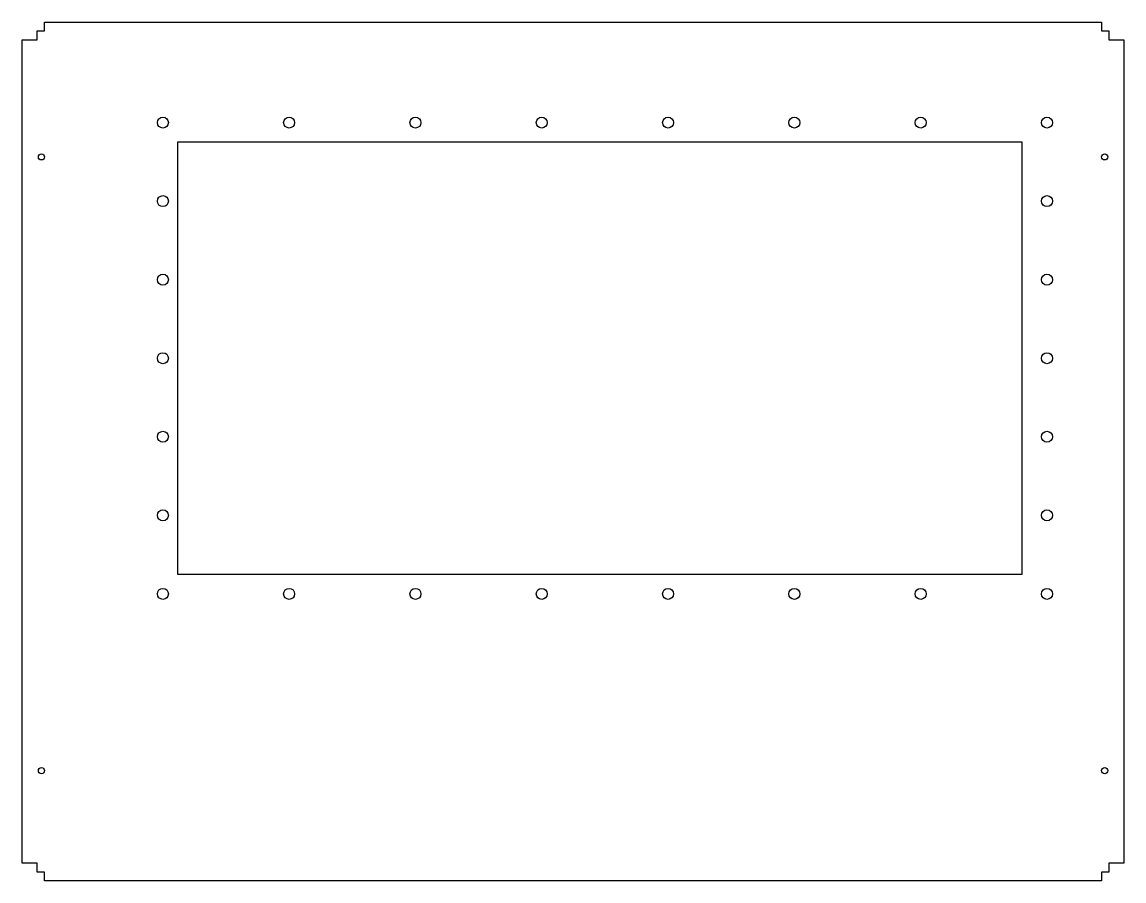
# Model space of a CAD drawing. Header units: inches. Extents: x -28 to 28, y -21.9 to 21.9.
import ezdxf

# ---------------------------------------------------------------- set-up
doc = ezdxf.new("R2010")
doc.units = ezdxf.units.IN
doc.header["$MEASUREMENT"] = 0

msp = doc.modelspace()

# ---------------------------------------------------------------- linework, layer by layer
at = {"color": 7, "linetype": 'Continuous', "lineweight": 25}
for p, q in [((-27.277, 20.97), (-27.277, 21.429)), ((-27.277, 21.429), (-26.9, 21.429)), ((-26.9, 21.869), (26.9, 21.869)), ((-26.9, 21.429), (-26.9, 21.869)), ((26.9, 21.869), (26.9, 21.429)), ((26.9, 21.429), (27.277, 21.429)), ((27.277, 21.429), (27.277, 20.97)), ((-28.049, 20.97), (-27.277, 20.97)), ((-28.049, -20.97), (-28.049, 20.97)), ((27.277, 20.97), (28.049, 20.97)), ((28.049, 20.97), (28.049, -20.97)), ((22.86, 15.75), (-20.14, 15.75)), ((-20.14, 15.75), (-20.14, -6.25)), ((22.86, -6.25), (22.86, 15.75)), ((-20.14, -6.25), (22.86, -6.25)), ((-27.277, -20.97), (-28.049, -20.97)), ((-27.277, -21.429), (-27.277, -20.97)), ((27.277, -20.97), (27.277, -21.429)), ((28.049, -20.97), (27.277, -20.97)), ((-26.9, -21.429), (-27.277, -21.429)), ((-26.9, -21.869), (-26.9, -21.429)), ((26.9, -21.869), (-26.9, -21.869)), ((27.277, -21.429), (26.9, -21.429)), ((26.9, -21.429), (26.9, -21.869))]:
    msp.add_line(p, q, dxfattribs=at)
for centre, radius in [((-20.88, 16.75), 0.28), ((-14.45, 16.75), 0.28), ((-8.02, 16.75), 0.28), ((-1.59, 16.75), 0.28), ((4.84, 16.75), 0.28), ((11.27, 16.75), 0.28), ((17.7, 16.75), 0.28), ((24.13, 16.75), 0.28), ((-27.06, 15), 0.156), ((27.07, 15), 0.156), ((-20.88, 12.75), 0.28), ((24.13, 12.75), 0.28), ((-20.88, 8.75), 0.28), ((24.13, 8.75), 0.28), ((-20.88, 4.75), 0.28), ((24.13, 4.75), 0.28), ((-20.88, 0.75), 0.28), ((24.13, 0.75), 0.28), ((-20.88, -3.25), 0.28), ((24.13, -3.25), 0.28), ((-20.88, -7.25), 0.28), ((-14.45, -7.25), 0.28), ((-8.02, -7.25), 0.28), ((-1.59, -7.25), 0.28), ((4.84, -7.25), 0.28), ((11.27, -7.25), 0.28), ((17.7, -7.25), 0.28), ((24.13, -7.25), 0.28), ((-27.06, -16.25), 0.156), ((27.07, -16.25), 0.156)]:
    msp.add_circle(centre, radius, dxfattribs=at)

doc.saveas('drawing.dxf')
